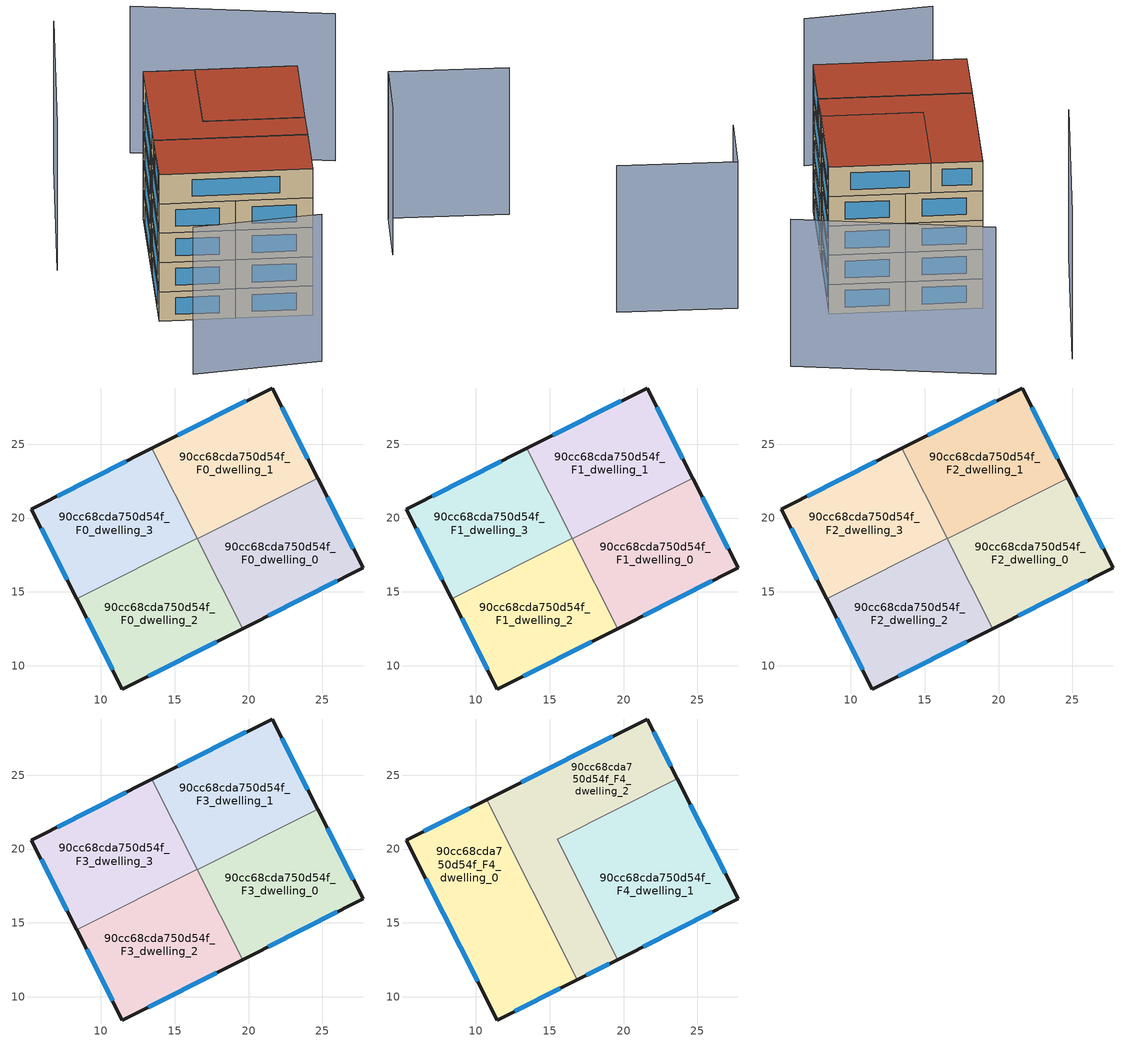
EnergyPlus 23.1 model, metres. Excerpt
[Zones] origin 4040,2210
90cc68cda750d54f_F0_dwelling_0
 floor ground (EU_floor_Construction): 24.68,22.7 27.76,16.62 19.59,12.51 16.53,18.61 z0
 wall outside (EU_wall_Construction): 19.59,12.51 27.76,16.62 24.68,22.7 z0:3
 wall to 90cc68cda750d54f_F0_dwelling_1 (EU_wall_Construction): 24.68,22.7 16.53,18.61 z0:3
 wall to 90cc68cda750d54f_F0_dwelling_2 (EU_wall_Construction): 16.53,18.61 19.59,12.51 z0:3
 window (EU_Window_Construction): 27.1,17.92 25.34,21.4 / 21.34,13.39 26.01,15.74 z0.64:2.36
90cc68cda750d54f_F0_dwelling_1
 floor ground (EU_floor_Construction): 21.59,28.8 24.68,22.7 16.53,18.61 13.46,24.71 z0
 wall outside (EU_wall_Construction): 24.68,22.7 21.59,28.8 13.46,24.71 z0:3
 wall to 90cc68cda750d54f_F0_dwelling_3 (EU_wall_Construction): 13.46,24.71 16.52,18.62 z0:3
 wall to 90cc68cda750d54f_F0_dwelling_2 (EU_wall_Construction): 16.52,18.62 16.53,18.61 z0:3
 window (EU_Window_Construction): 19.85,27.93 15.2,25.59 / 24.02,24.01 22.25,27.5 z0.64:2.36
90cc68cda750d54f_F0_dwelling_2
 floor ground (EU_floor_Construction): 16.52,18.62 19.59,12.51 11.46,8.43 8.37,14.52 z0
 wall outside (EU_wall_Construction): 8.37,14.52 11.46,8.43 19.59,12.51 z0:3
 wall to 90cc68cda750d54f_F0_dwelling_3 (EU_wall_Construction): 16.52,18.62 8.37,14.52 z0:3
 window (EU_Window_Construction): 13.2,9.3 17.85,11.64 / 9.03,13.22 10.8,9.73 z0.64:2.36
90cc68cda750d54f_F0_dwelling_3
 floor ground (EU_floor_Construction): 13.46,24.71 16.52,18.62 8.37,14.52 5.29,20.61 z0
 wall outside (EU_wall_Construction): 13.46,24.71 5.29,20.61 8.37,14.52 z0:3
 window (EU_Window_Construction): 5.95,19.31 7.71,15.83 / 11.71,23.83 7.04,21.49 z0.64:2.36
90cc68cda750d54f_F1_dwelling_0
 floor to 90cc68cda750d54f_F0_dwelling_0 (EU_floor_Construction): 24.68,22.7 27.76,16.62 19.59,12.51 16.53,18.61 z3
 wall outside (EU_wall_Construction): 19.59,12.51 27.76,16.62 24.68,22.7 z3:6
 wall to 90cc68cda750d54f_F1_dwelling_1 (EU_wall_Construction): 24.68,22.7 16.53,18.61 z3:6
 wall to 90cc68cda750d54f_F1_dwelling_2 (EU_wall_Construction): 16.53,18.61 19.59,12.51 z3:6
 window (EU_Window_Construction): 27.1,17.92 25.34,21.4 / 21.34,13.39 26.01,15.74 z3.64:5.36
90cc68cda750d54f_F1_dwelling_1
 floor to 90cc68cda750d54f_F0_dwelling_1 (EU_floor_Construction): 21.59,28.8 24.68,22.7 16.53,18.61 13.46,24.71 z3
 wall outside (EU_wall_Construction): 24.68,22.7 21.59,28.8 13.46,24.71 z3:6
 wall to 90cc68cda750d54f_F1_dwelling_3 (EU_wall_Construction): 13.46,24.71 16.52,18.62 z3:6
 wall to 90cc68cda750d54f_F1_dwelling_2 (EU_wall_Construction): 16.52,18.62 16.53,18.61 z3:6
 window (EU_Window_Construction): 19.85,27.93 15.2,25.59 / 24.02,24.01 22.25,27.5 z3.64:5.36
90cc68cda750d54f_F1_dwelling_2
 floor to 90cc68cda750d54f_F0_dwelling_2 (EU_floor_Construction): 16.52,18.62 19.59,12.51 11.46,8.43 8.37,14.52 z3
 wall outside (EU_wall_Construction): 8.37,14.52 11.46,8.43 19.59,12.51 z3:6
 wall to 90cc68cda750d54f_F1_dwelling_3 (EU_wall_Construction): 16.52,18.62 8.37,14.52 z3:6
 window (EU_Window_Construction): 13.2,9.3 17.85,11.64 / 9.03,13.22 10.8,9.73 z3.64:5.36
90cc68cda750d54f_F1_dwelling_3
 floor to 90cc68cda750d54f_F0_dwelling_3 (EU_floor_Construction): 13.46,24.71 16.52,18.62 8.37,14.52 5.29,20.61 z3
 wall outside (EU_wall_Construction): 13.46,24.71 5.29,20.61 8.37,14.52 z3:6
 window (EU_Window_Construction): 5.95,19.31 7.71,15.83 / 11.71,23.83 7.04,21.49 z3.64:5.36
90cc68cda750d54f_F2_dwelling_0
 floor to 90cc68cda750d54f_F1_dwelling_0 (EU_floor_Construction): 24.68,22.7 27.76,16.62 19.59,12.51 16.53,18.61 z6
 wall outside (EU_wall_Construction): 19.59,12.51 27.76,16.62 24.68,22.7 z6:9
 wall to 90cc68cda750d54f_F2_dwelling_1 (EU_wall_Construction): 24.68,22.7 16.53,18.61 z6:9
 wall to 90cc68cda750d54f_F2_dwelling_2 (EU_wall_Construction): 16.53,18.61 19.59,12.51 z6:9
 window (EU_Window_Construction): 27.1,17.92 25.34,21.4 / 21.34,13.39 26.01,15.74 z6.64:8.36
90cc68cda750d54f_F2_dwelling_1
 floor to 90cc68cda750d54f_F1_dwelling_1 (EU_floor_Construction): 21.59,28.8 24.68,22.7 16.53,18.61 13.46,24.71 z6
 wall outside (EU_wall_Construction): 24.68,22.7 21.59,28.8 13.46,24.71 z6:9
 wall to 90cc68cda750d54f_F2_dwelling_3 (EU_wall_Construction): 13.46,24.71 16.52,18.62 z6:9
 wall to 90cc68cda750d54f_F2_dwelling_2 (EU_wall_Construction): 16.52,18.62 16.53,18.61 z6:9
 window (EU_Window_Construction): 19.85,27.93 15.2,25.59 / 24.02,24.01 22.25,27.5 z6.64:8.36
90cc68cda750d54f_F2_dwelling_2
 floor to 90cc68cda750d54f_F1_dwelling_2 (EU_floor_Construction): 16.52,18.62 19.59,12.51 11.46,8.43 8.37,14.52 z6
 wall outside (EU_wall_Construction): 8.37,14.52 11.46,8.43 19.59,12.51 z6:9
 wall to 90cc68cda750d54f_F2_dwelling_3 (EU_wall_Construction): 16.52,18.62 8.37,14.52 z6:9
 window (EU_Window_Construction): 13.2,9.3 17.85,11.64 / 9.03,13.22 10.8,9.73 z6.64:8.36
90cc68cda750d54f_F2_dwelling_3
 floor to 90cc68cda750d54f_F1_dwelling_3 (EU_floor_Construction): 13.46,24.71 16.52,18.62 8.37,14.52 5.29,20.61 z6
 wall outside (EU_wall_Construction): 13.46,24.71 5.29,20.61 8.37,14.52 z6:9
 window (EU_Window_Construction): 5.95,19.31 7.71,15.83 / 11.71,23.83 7.04,21.49 z6.64:8.36
90cc68cda750d54f_F3_dwelling_0
 floor to 90cc68cda750d54f_F2_dwelling_0 (EU_floor_Construction): 24.68,22.7 27.76,16.62 19.59,12.51 16.53,18.61 z9
 wall outside (EU_wall_Construction): 19.59,12.51 27.76,16.62 24.68,22.7 z9:12
 wall to 90cc68cda750d54f_F3_dwelling_1 (EU_wall_Construction): 24.68,22.7 16.53,18.61 z9:12
 wall to 90cc68cda750d54f_F3_dwelling_2 (EU_wall_Construction): 16.53,18.61 19.59,12.51 z9:12
 window (EU_Window_Construction): 27.1,17.92 25.34,21.4 / 21.34,13.39 26.01,15.74 z9.64:11.36
90cc68cda750d54f_F3_dwelling_1
 floor to 90cc68cda750d54f_F2_dwelling_1 (EU_floor_Construction): 21.59,28.8 24.68,22.7 16.53,18.61 13.46,24.71 z9
 wall outside (EU_wall_Construction): 24.68,22.7 21.59,28.8 13.46,24.71 z9:12
 wall to 90cc68cda750d54f_F3_dwelling_3 (EU_wall_Construction): 13.46,24.71 16.52,18.62 z9:12
 wall to 90cc68cda750d54f_F3_dwelling_2 (EU_wall_Construction): 16.52,18.62 16.53,18.61 z9:12
 window (EU_Window_Construction): 19.85,27.93 15.2,25.59 / 24.02,24.01 22.25,27.5 z9.64:11.36
90cc68cda750d54f_F3_dwelling_2
 floor to 90cc68cda750d54f_F2_dwelling_2 (EU_floor_Construction): 16.52,18.62 19.59,12.51 11.46,8.43 8.37,14.52 z9
 wall outside (EU_wall_Construction): 8.37,14.52 11.46,8.43 19.59,12.51 z9:12
 wall to 90cc68cda750d54f_F3_dwelling_3 (EU_wall_Construction): 16.52,18.62 8.37,14.52 z9:12
 window (EU_Window_Construction): 13.2,9.3 17.85,11.64 / 9.03,13.22 10.8,9.73 z9.64:11.36
90cc68cda750d54f_F3_dwelling_3
 floor to 90cc68cda750d54f_F2_dwelling_3 (EU_floor_Construction): 13.46,24.71 16.52,18.62 8.37,14.52 5.29,20.61 z9
 wall outside (EU_wall_Construction): 13.46,24.71 5.29,20.61 8.37,14.52 z9:12
 window (EU_Window_Construction): 5.95,19.31 7.71,15.83 / 11.71,23.83 7.04,21.49 z9.64:11.36
90cc68cda750d54f_F4_dwelling_0
 floor to 90cc68cda750d54f_F3_dwelling_3 (EU_floor_Construction): 10.74,23.35 13.81,17.25 8.37,14.52 5.29,20.61 z12
 floor to 90cc68cda750d54f_F3_dwelling_2 (EU_floor_Construction): 13.81,17.25 16.87,11.15 11.46,8.43 8.37,14.52 z12
 wall outside (EU_wall_Construction): 10.74,23.35 5.29,20.61 11.46,8.43 16.88,11.15 z12:15
 wall to 90cc68cda750d54f_F4_dwelling_2 (EU_wall_Construction): 16.88,11.15 10.74,23.35 z12:15
 window (EU_Window_Construction): 9.58,22.76 6.46,21.2 / 12.62,9.01 15.71,10.56 / 6.61,18 10.14,11.04 z12.64:14.36
 roof outside (EU_roof_Construction): 16.88,11.15 10.74,23.35 5.29,20.61 11.46,8.43 z15
90cc68cda750d54f_F4_dwelling_1
 floor to 90cc68cda750d54f_F3_dwelling_0 (EU_floor_Construction): 24.68,22.7 27.76,16.62 19.6,12.52 16.53,18.61 z12
 floor to 90cc68cda750d54f_F3_dwelling_1 (EU_floor_Construction): 23.65,24.74 24.68,22.7 16.53,18.61 15.51,20.65 z12
 wall outside (EU_wall_Construction): 19.6,12.52 27.76,16.62 23.65,24.74 z12:15
 wall to 90cc68cda750d54f_F4_dwelling_2 (EU_wall_Construction): 23.65,24.74 15.51,20.65 19.6,12.52 z12:15
 window (EU_Window_Construction): 21.34,13.4 26.01,15.74 / 26.88,18.36 24.53,23 z12.64:14.36
 roof outside (EU_roof_Construction): 27.76,16.62 23.65,24.74 15.51,20.65 19.6,12.52 z15
90cc68cda750d54f_F4_dwelling_2
 floor outside (EU_floor_Construction): 16.53,18.61 15.51,20.65 19.59,12.51 z12
 floor to 90cc68cda750d54f_F3_dwelling_1 (EU_floor_Construction): 21.59,28.8 23.65,24.74 15.51,20.65 16.53,18.61 13.46,24.71 z12
 floor to 90cc68cda750d54f_F3_dwelling_3 (EU_floor_Construction): 13.46,24.71 16.52,18.62 13.81,17.25 10.74,23.35 z12
 floor to 90cc68cda750d54f_F3_dwelling_2 (EU_floor_Construction): 16.52,18.62 19.59,12.51 16.87,11.15 13.81,17.25 z12
 wall outside (EU_wall_Construction): 23.65,24.74 21.59,28.8 10.74,23.35 / 16.88,11.15 19.6,12.52 z12:15
 window (EU_Window_Construction): 19.27,27.63 13.07,24.52 / 23.21,25.61 22.03,27.93 / 17.46,11.44 19.01,12.22 z12.64:14.36
 roof outside (EU_roof_Construction): 19.6,12.52 15.51,20.65 23.65,24.74 21.59,28.8 10.74,23.35 16.88,11.15 z15
shading: 24.03,5.92 29.89,8.78 / 29.89,8.78 34.59,-0.87 / -2.18,14.26 4.26,4.62 / 37.56,16.98 31.96,34.32 / 26.91,39.56 10.24,32.41 z0:15
[Building]
EU S2 Campaign: North Axis=0; Terrain=City; Solar Distribution=FullExterior
[Site:Location]
Yerevan-Zvartnots.Intl.AP: Latitude=40.15; Longitude=44.383; Time Zone=4; Elevation=854
[SizingPeriod:WeatherFileDays]
AnnualSizingPeriod: Begin Month=1; Begin Day of Month=1; End Month=12; End Day of Month=31; Day of Week for Start Day=Monday; Use Weather File Daylight Saving Period=No; Use Weather File Rain and Snow Indicators=No
[MATERIAL]
EU_InternalMass_Material: Roughness=MediumRough; Thickness=0.1; Conductivity=1; Density=1800; Specific Heat=900; Thermal Absorptance=0.9; Solar Absorptance=0.7; Visible Absorptance=0.7
[MATERIAL:NOMASS] Roughness=MediumRough; Thermal Absorptance=0.9; Solar Absorptance=0.7; Visible Absorptance=0.7
Name | Thermal Resistance
EU_wall_NoMass | 1.05043
EU_roof_NoMass | 1.45357
EU_floor_NoMass | 0.478065
[WINDOWMATERIAL:SIMPLEGLAZINGSYSTEM]
EU_Window_SimpleGlazing: UFactor=2.5566; Solar Heat Gain Coefficient=0.75; Visible Transmittance=0.75
[CONSTRUCTION]
EU_wall_Construction: EU_wall_NoMass
EU_roof_Construction: EU_roof_NoMass
EU_floor_Construction: EU_floor_NoMass
EU_Window_Construction: EU_Window_SimpleGlazing
EU_InternalMass_Construction: EU_InternalMass_Material
[ZONE] Type=1; Multiplier=1; Ceiling Height=autocalculate; Floor Area=autocalculate; Part of Total Floor Area=Yes
Name | Volume
90cc68cda750d54f_F0_dwelling_0; 90cc68cda750d54f_F1_dwelling_0; 90cc68cda750d54f_F2_dwelling_0; 90cc68cda750d54f_F3_dwelling_0; 90cc68cda750d54f_F0_dwelling_3; 90cc68cda750d54f_F1_dwelling_3; 90cc68cda750d54f_F2_dwelling_3; 90cc68cda750d54f_F3_dwelling_3 | 186.82
90cc68cda750d54f_F4_dwelling_0 | 249.109
90cc68cda750d54f_F0_dwelling_1; 90cc68cda750d54f_F1_dwelling_1; 90cc68cda750d54f_F2_dwelling_1; 90cc68cda750d54f_F3_dwelling_1; 90cc68cda750d54f_F0_dwelling_2; 90cc68cda750d54f_F1_dwelling_2; 90cc68cda750d54f_F2_dwelling_2; 90cc68cda750d54f_F3_dwelling_2 | 186.818
90cc68cda750d54f_F4_dwelling_1 | 249.074
90cc68cda750d54f_F4_dwelling_2 | 249.09
[INTERNALMASS] Construction=EU_InternalMass_Construction
Name | Zone or ZoneList | Surface Area
90cc68cda750d54f_F0_dwelling_0_EU_InternalMass | 90cc68cda750d54f_F0_dwelling_0 | 62.2733
90cc68cda750d54f_F0_dwelling_1_EU_InternalMass | 90cc68cda750d54f_F0_dwelling_1 | 62.2726
90cc68cda750d54f_F0_dwelling_2_EU_InternalMass | 90cc68cda750d54f_F0_dwelling_2 | 62.2726
90cc68cda750d54f_F0_dwelling_3_EU_InternalMass | 90cc68cda750d54f_F0_dwelling_3 | 62.2733
90cc68cda750d54f_F1_dwelling_0_EU_InternalMass | 90cc68cda750d54f_F1_dwelling_0 | 62.2733
90cc68cda750d54f_F1_dwelling_1_EU_InternalMass | 90cc68cda750d54f_F1_dwelling_1 | 62.2726
90cc68cda750d54f_F1_dwelling_2_EU_InternalMass | 90cc68cda750d54f_F1_dwelling_2 | 62.2726
90cc68cda750d54f_F1_dwelling_3_EU_InternalMass | 90cc68cda750d54f_F1_dwelling_3 | 62.2733
90cc68cda750d54f_F2_dwelling_0_EU_InternalMass | 90cc68cda750d54f_F2_dwelling_0 | 62.2733
90cc68cda750d54f_F2_dwelling_1_EU_InternalMass | 90cc68cda750d54f_F2_dwelling_1 | 62.2726
90cc68cda750d54f_F2_dwelling_2_EU_InternalMass | 90cc68cda750d54f_F2_dwelling_2 | 62.2726
90cc68cda750d54f_F2_dwelling_3_EU_InternalMass | 90cc68cda750d54f_F2_dwelling_3 | 62.2733
90cc68cda750d54f_F3_dwelling_0_EU_InternalMass | 90cc68cda750d54f_F3_dwelling_0 | 62.2733
90cc68cda750d54f_F3_dwelling_1_EU_InternalMass | 90cc68cda750d54f_F3_dwelling_1 | 62.2726
90cc68cda750d54f_F3_dwelling_2_EU_InternalMass | 90cc68cda750d54f_F3_dwelling_2 | 62.2726
90cc68cda750d54f_F3_dwelling_3_EU_InternalMass | 90cc68cda750d54f_F3_dwelling_3 | 62.2733
90cc68cda750d54f_F4_dwelling_0_EU_InternalMass | 90cc68cda750d54f_F4_dwelling_0 | 83.0364
90cc68cda750d54f_F4_dwelling_1_EU_InternalMass | 90cc68cda750d54f_F4_dwelling_1 | 83.0235
90cc68cda750d54f_F4_dwelling_2_EU_InternalMass | 90cc68cda750d54f_F4_dwelling_2 | 83.03
[OTHEREQUIPMENT] Fuel Type=Electricity; Design Level Calculation Method=Watts/Area; Power per Zone Floor Area=1; Fraction Latent=0; Fraction Radiant=0; Fraction Lost=0; Carbon Dioxide Generation Rate=0; EndUse Subcategory=EU_Step8_InternalGains
Name | Zone or ZoneList or Space or SpaceList | Schedule
EU_Step8_InternalGain_90cc68cda750d54f_F0_dwelling_0_f000 | 90cc68cda750d54f_F0_dwelling_0 | EU_Step8_GainSchedule_90cc68cda750d54f_F0_dwelling_0_f000
EU_Step8_InternalGain_90cc68cda750d54f_F0_dwelling_1_f000 | 90cc68cda750d54f_F0_dwelling_1 | EU_Step8_GainSchedule_90cc68cda750d54f_F0_dwelling_1_f000
EU_Step8_InternalGain_90cc68cda750d54f_F0_dwelling_2_f000 | 90cc68cda750d54f_F0_dwelling_2 | EU_Step8_GainSchedule_90cc68cda750d54f_F0_dwelling_2_f000
EU_Step8_InternalGain_90cc68cda750d54f_F0_dwelling_3_f000 | 90cc68cda750d54f_F0_dwelling_3 | EU_Step8_GainSchedule_90cc68cda750d54f_F0_dwelling_3_f000
EU_Step8_InternalGain_90cc68cda750d54f_F1_dwelling_0_f000 | 90cc68cda750d54f_F1_dwelling_0 | EU_Step8_GainSchedule_90cc68cda750d54f_F1_dwelling_0_f000
EU_Step8_InternalGain_90cc68cda750d54f_F1_dwelling_1_f000 | 90cc68cda750d54f_F1_dwelling_1 | EU_Step8_GainSchedule_90cc68cda750d54f_F1_dwelling_1_f000
EU_Step8_InternalGain_90cc68cda750d54f_F1_dwelling_2_f000 | 90cc68cda750d54f_F1_dwelling_2 | EU_Step8_GainSchedule_90cc68cda750d54f_F1_dwelling_2_f000
EU_Step8_InternalGain_90cc68cda750d54f_F1_dwelling_3_f000 | 90cc68cda750d54f_F1_dwelling_3 | EU_Step8_GainSchedule_90cc68cda750d54f_F1_dwelling_3_f000
EU_Step8_InternalGain_90cc68cda750d54f_F2_dwelling_0_f000 | 90cc68cda750d54f_F2_dwelling_0 | EU_Step8_GainSchedule_90cc68cda750d54f_F2_dwelling_0_f000
EU_Step8_InternalGain_90cc68cda750d54f_F2_dwelling_1_f000 | 90cc68cda750d54f_F2_dwelling_1 | EU_Step8_GainSchedule_90cc68cda750d54f_F2_dwelling_1_f000
EU_Step8_InternalGain_90cc68cda750d54f_F2_dwelling_2_f000 | 90cc68cda750d54f_F2_dwelling_2 | EU_Step8_GainSchedule_90cc68cda750d54f_F2_dwelling_2_f000
EU_Step8_InternalGain_90cc68cda750d54f_F2_dwelling_3_f000 | 90cc68cda750d54f_F2_dwelling_3 | EU_Step8_GainSchedule_90cc68cda750d54f_F2_dwelling_3_f000
EU_Step8_InternalGain_90cc68cda750d54f_F3_dwelling_0_f000 | 90cc68cda750d54f_F3_dwelling_0 | EU_Step8_GainSchedule_90cc68cda750d54f_F3_dwelling_0_f000
EU_Step8_InternalGain_90cc68cda750d54f_F3_dwelling_1_f000 | 90cc68cda750d54f_F3_dwelling_1 | EU_Step8_GainSchedule_90cc68cda750d54f_F3_dwelling_1_f000
EU_Step8_InternalGain_90cc68cda750d54f_F3_dwelling_2_f000 | 90cc68cda750d54f_F3_dwelling_2 | EU_Step8_GainSchedule_90cc68cda750d54f_F3_dwelling_2_f000
EU_Step8_InternalGain_90cc68cda750d54f_F3_dwelling_3_f000 | 90cc68cda750d54f_F3_dwelling_3 | EU_Step8_GainSchedule_90cc68cda750d54f_F3_dwelling_3_f000
EU_Step8_InternalGain_90cc68cda750d54f_F4_dwelling_0_f000 | 90cc68cda750d54f_F4_dwelling_0 | EU_Step8_GainSchedule_90cc68cda750d54f_F4_dwelling_0_f000
EU_Step8_InternalGain_90cc68cda750d54f_F4_dwelling_1_f000 | 90cc68cda750d54f_F4_dwelling_1 | EU_Step8_GainSchedule_90cc68cda750d54f_F4_dwelling_1_f000
EU_Step8_InternalGain_90cc68cda750d54f_F4_dwelling_2_f000 | 90cc68cda750d54f_F4_dwelling_2 | EU_Step8_GainSchedule_90cc68cda750d54f_F4_dwelling_2_f000
[ZONEVENTILATION:DESIGNFLOWRATE] Schedule=EU_AlwaysOn; Design Flow Rate Calculation Method=AirChanges/Hour; Air Changes per Hour=0.557805; Ventilation Type=Natural; Fan Pressure Rise=0; Fan Total Efficiency=1; Constant Term Coefficient=1; Temperature Term Coefficient=0; Velocity Term Coefficient=0; Velocity Squared Term Coefficient=0; Minimum Indoor Temperature=-100; Maximum Indoor Temperature=100; Delta Temperature=-100; Minimum Outdoor Temperature=-100; Maximum Outdoor Temperature=100; Maximum Wind Speed=40
Name | Zone or ZoneList or Space or SpaceList
EU_ConstantAir_90cc68cda750d54f_F0_dwelling_0 | 90cc68cda750d54f_F0_dwelling_0
EU_ConstantAir_90cc68cda750d54f_F0_dwelling_1 | 90cc68cda750d54f_F0_dwelling_1
EU_ConstantAir_90cc68cda750d54f_F0_dwelling_2 | 90cc68cda750d54f_F0_dwelling_2
EU_ConstantAir_90cc68cda750d54f_F0_dwelling_3 | 90cc68cda750d54f_F0_dwelling_3
EU_ConstantAir_90cc68cda750d54f_F1_dwelling_0 | 90cc68cda750d54f_F1_dwelling_0
EU_ConstantAir_90cc68cda750d54f_F1_dwelling_1 | 90cc68cda750d54f_F1_dwelling_1
EU_ConstantAir_90cc68cda750d54f_F1_dwelling_2 | 90cc68cda750d54f_F1_dwelling_2
EU_ConstantAir_90cc68cda750d54f_F1_dwelling_3 | 90cc68cda750d54f_F1_dwelling_3
EU_ConstantAir_90cc68cda750d54f_F2_dwelling_0 | 90cc68cda750d54f_F2_dwelling_0
EU_ConstantAir_90cc68cda750d54f_F2_dwelling_1 | 90cc68cda750d54f_F2_dwelling_1
EU_ConstantAir_90cc68cda750d54f_F2_dwelling_2 | 90cc68cda750d54f_F2_dwelling_2
EU_ConstantAir_90cc68cda750d54f_F2_dwelling_3 | 90cc68cda750d54f_F2_dwelling_3
EU_ConstantAir_90cc68cda750d54f_F3_dwelling_0 | 90cc68cda750d54f_F3_dwelling_0
EU_ConstantAir_90cc68cda750d54f_F3_dwelling_1 | 90cc68cda750d54f_F3_dwelling_1
EU_ConstantAir_90cc68cda750d54f_F3_dwelling_2 | 90cc68cda750d54f_F3_dwelling_2
EU_ConstantAir_90cc68cda750d54f_F3_dwelling_3 | 90cc68cda750d54f_F3_dwelling_3
EU_ConstantAir_90cc68cda750d54f_F4_dwelling_0 | 90cc68cda750d54f_F4_dwelling_0
EU_ConstantAir_90cc68cda750d54f_F4_dwelling_1 | 90cc68cda750d54f_F4_dwelling_1
EU_ConstantAir_90cc68cda750d54f_F4_dwelling_2 | 90cc68cda750d54f_F4_dwelling_2
[HVACTEMPLATE:THERMOSTAT] Constant Heating Setpoint=20; Constant Cooling Setpoint=50
EU_HeatOnly_90cc68cda750d54f_F0_dwelling_0; EU_HeatOnly_90cc68cda750d54f_F0_dwelling_1; EU_HeatOnly_90cc68cda750d54f_F0_dwelling_2; EU_HeatOnly_90cc68cda750d54f_F0_dwelling_3; EU_HeatOnly_90cc68cda750d54f_F1_dwelling_0; EU_HeatOnly_90cc68cda750d54f_F1_dwelling_1; EU_HeatOnly_90cc68cda750d54f_F1_dwelling_2; EU_HeatOnly_90cc68cda750d54f_F1_dwelling_3; EU_HeatOnly_90cc68cda750d54f_F2_dwelling_0; EU_HeatOnly_90cc68cda750d54f_F2_dwelling_1; EU_HeatOnly_90cc68cda750d54f_F2_dwelling_2; EU_HeatOnly_90cc68cda750d54f_F2_dwelling_3; EU_HeatOnly_90cc68cda750d54f_F3_dwelling_0; EU_HeatOnly_90cc68cda750d54f_F3_dwelling_1; EU_HeatOnly_90cc68cda750d54f_F3_dwelling_2; EU_HeatOnly_90cc68cda750d54f_F3_dwelling_3; EU_HeatOnly_90cc68cda750d54f_F4_dwelling_0; EU_HeatOnly_90cc68cda750d54f_F4_dwelling_1; EU_HeatOnly_90cc68cda750d54f_F4_dwelling_2
[HVACTEMPLATE:ZONE:IDEALLOADSAIRSYSTEM] System Availability Schedule=EU_AlwaysOn; Maximum Heating Supply Air Temperature=50; Minimum Cooling Supply Air Temperature=13; Maximum Heating Supply Air Humidity Ratio=0.0156; Minimum Cooling Supply Air Humidity Ratio=0.0077; Heating Limit=NoLimit; Cooling Limit=NoLimit; Heating Availability Schedule=EU_AlwaysOn; Cooling Availability Schedule=EU_CoolingOff; Dehumidification Control Type=ConstantSensibleHeatRatio; Cooling Sensible Heat Ratio=0.7; Dehumidification Setpoint=60; Humidification Control Type=None; Humidification Setpoint=30; Outdoor Air Method=None; Outdoor Air Flow Rate per Person=0.00944; Outdoor Air Flow Rate per Zone Floor Area=0; Outdoor Air Flow Rate per Zone=0; Demand Controlled Ventilation Type=None; Outdoor Air Economizer Type=NoEconomizer; Heat Recovery Type=None; Sensible Heat Recovery Effectiveness=0.7; Latent Heat Recovery Effectiveness=0.65
Name | Template Thermostat
90cc68cda750d54f_F0_dwelling_0 | EU_HeatOnly_90cc68cda750d54f_F0_dwelling_0
90cc68cda750d54f_F0_dwelling_1 | EU_HeatOnly_90cc68cda750d54f_F0_dwelling_1
90cc68cda750d54f_F0_dwelling_2 | EU_HeatOnly_90cc68cda750d54f_F0_dwelling_2
90cc68cda750d54f_F0_dwelling_3 | EU_HeatOnly_90cc68cda750d54f_F0_dwelling_3
90cc68cda750d54f_F1_dwelling_0 | EU_HeatOnly_90cc68cda750d54f_F1_dwelling_0
90cc68cda750d54f_F1_dwelling_1 | EU_HeatOnly_90cc68cda750d54f_F1_dwelling_1
90cc68cda750d54f_F1_dwelling_2 | EU_HeatOnly_90cc68cda750d54f_F1_dwelling_2
90cc68cda750d54f_F1_dwelling_3 | EU_HeatOnly_90cc68cda750d54f_F1_dwelling_3
90cc68cda750d54f_F2_dwelling_0 | EU_HeatOnly_90cc68cda750d54f_F2_dwelling_0
90cc68cda750d54f_F2_dwelling_1 | EU_HeatOnly_90cc68cda750d54f_F2_dwelling_1
90cc68cda750d54f_F2_dwelling_2 | EU_HeatOnly_90cc68cda750d54f_F2_dwelling_2
90cc68cda750d54f_F2_dwelling_3 | EU_HeatOnly_90cc68cda750d54f_F2_dwelling_3
90cc68cda750d54f_F3_dwelling_0 | EU_HeatOnly_90cc68cda750d54f_F3_dwelling_0
90cc68cda750d54f_F3_dwelling_1 | EU_HeatOnly_90cc68cda750d54f_F3_dwelling_1
90cc68cda750d54f_F3_dwelling_2 | EU_HeatOnly_90cc68cda750d54f_F3_dwelling_2
90cc68cda750d54f_F3_dwelling_3 | EU_HeatOnly_90cc68cda750d54f_F3_dwelling_3
90cc68cda750d54f_F4_dwelling_0 | EU_HeatOnly_90cc68cda750d54f_F4_dwelling_0
90cc68cda750d54f_F4_dwelling_1 | EU_HeatOnly_90cc68cda750d54f_F4_dwelling_1
90cc68cda750d54f_F4_dwelling_2 | EU_HeatOnly_90cc68cda750d54f_F4_dwelling_2
[SIZING:ZONE] Zone Cooling Design Supply Air Temperature Input Method=SupplyAirTemperature; Zone Cooling Design Supply Air Temperature=13; Zone Heating Design Supply Air Temperature Input Method=SupplyAirTemperature; Zone Heating Design Supply Air Temperature=50; Zone Cooling Design Supply Air Humidity Ratio=0.008; Zone Heating Design Supply Air Humidity Ratio=0.008; Cooling Design Air Flow Method=DesignDay; Cooling Design Air Flow Rate=0; Cooling Minimum Air Flow per Zone Floor Area=0.000762; Cooling Minimum Air Flow=0; Cooling Minimum Air Flow Fraction=0.2; Heating Design Air Flow Method=DesignDay; Heating Design Air Flow Rate=0; Heating Maximum Air Flow per Zone Floor Area=0.002032; Heating Maximum Air Flow=0.141576; Heating Maximum Air Flow Fraction=0.3; Account for Dedicated Outdoor Air System=No; Dedicated Outdoor Air System Control Strategy=NeutralSupplyAir; Dedicated Outdoor Air Low Setpoint Temperature for Design=autosize; Dedicated Outdoor Air High Setpoint Temperature for Design=autosize; Zone Load Sizing Method=Sensible Load Only No Latent Load; Zone Latent Cooling Design Supply Air Humidity Ratio Input Method=HumidityRatioDifference; Zone Cooling Design Supply Air Humidity Ratio Difference=0.005; Zone Latent Heating Design Supply Air Humidity Ratio Input Method=HumidityRatioDifference; Zone Humidification Design Supply Air Humidity Ratio Difference=0.005
90cc68cda750d54f_F0_dwelling_0; 90cc68cda750d54f_F0_dwelling_1; 90cc68cda750d54f_F0_dwelling_2; 90cc68cda750d54f_F0_dwelling_3; 90cc68cda750d54f_F1_dwelling_0; 90cc68cda750d54f_F1_dwelling_1; 90cc68cda750d54f_F1_dwelling_2; 90cc68cda750d54f_F1_dwelling_3; 90cc68cda750d54f_F2_dwelling_0; 90cc68cda750d54f_F2_dwelling_1; 90cc68cda750d54f_F2_dwelling_2; 90cc68cda750d54f_F2_dwelling_3; 90cc68cda750d54f_F3_dwelling_0; 90cc68cda750d54f_F3_dwelling_1; 90cc68cda750d54f_F3_dwelling_2; 90cc68cda750d54f_F3_dwelling_3; 90cc68cda750d54f_F4_dwelling_0; 90cc68cda750d54f_F4_dwelling_1; 90cc68cda750d54f_F4_dwelling_2
[SCHEDULE:CONSTANT]
Name | Hourly Value
EU_AlwaysOn | 1
EU_CoolingOff | 0
[SCHEDULE:FILE] Column Number=1; Rows to Skip at Top=0; Number of Hours of Data=8760; Column Separator=Comma; Interpolate to Timestep=No; Minutes per Item=60; Adjust Schedule for Daylight Savings=Yes
Name | File
EU_Step8_GainSchedule_90cc68cda750d54f_F0_dwelling_0_f000 | ../../schedules/90cc68cda750d54f/90cc68cda750d54f_F0_dwelling_0_f000_gain.csv
EU_Step8_GainSchedule_90cc68cda750d54f_F0_dwelling_1_f000 | ../../schedules/90cc68cda750d54f/90cc68cda750d54f_F0_dwelling_1_f000_gain.csv
EU_Step8_GainSchedule_90cc68cda750d54f_F0_dwelling_2_f000 | ../../schedules/90cc68cda750d54f/90cc68cda750d54f_F0_dwelling_2_f000_gain.csv
EU_Step8_GainSchedule_90cc68cda750d54f_F0_dwelling_3_f000 | ../../schedules/90cc68cda750d54f/90cc68cda750d54f_F0_dwelling_3_f000_gain.csv
EU_Step8_GainSchedule_90cc68cda750d54f_F1_dwelling_0_f000 | ../../schedules/90cc68cda750d54f/90cc68cda750d54f_F1_dwelling_0_f000_gain.csv
EU_Step8_GainSchedule_90cc68cda750d54f_F1_dwelling_1_f000 | ../../schedules/90cc68cda750d54f/90cc68cda750d54f_F1_dwelling_1_f000_gain.csv
EU_Step8_GainSchedule_90cc68cda750d54f_F1_dwelling_2_f000 | ../../schedules/90cc68cda750d54f/90cc68cda750d54f_F1_dwelling_2_f000_gain.csv
EU_Step8_GainSchedule_90cc68cda750d54f_F1_dwelling_3_f000 | ../../schedules/90cc68cda750d54f/90cc68cda750d54f_F1_dwelling_3_f000_gain.csv
EU_Step8_GainSchedule_90cc68cda750d54f_F2_dwelling_0_f000 | ../../schedules/90cc68cda750d54f/90cc68cda750d54f_F2_dwelling_0_f000_gain.csv
EU_Step8_GainSchedule_90cc68cda750d54f_F2_dwelling_1_f000 | ../../schedules/90cc68cda750d54f/90cc68cda750d54f_F2_dwelling_1_f000_gain.csv
EU_Step8_GainSchedule_90cc68cda750d54f_F2_dwelling_2_f000 | ../../schedules/90cc68cda750d54f/90cc68cda750d54f_F2_dwelling_2_f000_gain.csv
EU_Step8_GainSchedule_90cc68cda750d54f_F2_dwelling_3_f000 | ../../schedules/90cc68cda750d54f/90cc68cda750d54f_F2_dwelling_3_f000_gain.csv
EU_Step8_GainSchedule_90cc68cda750d54f_F3_dwelling_0_f000 | ../../schedules/90cc68cda750d54f/90cc68cda750d54f_F3_dwelling_0_f000_gain.csv
EU_Step8_GainSchedule_90cc68cda750d54f_F3_dwelling_1_f000 | ../../schedules/90cc68cda750d54f/90cc68cda750d54f_F3_dwelling_1_f000_gain.csv
EU_Step8_GainSchedule_90cc68cda750d54f_F3_dwelling_2_f000 | ../../schedules/90cc68cda750d54f/90cc68cda750d54f_F3_dwelling_2_f000_gain.csv
EU_Step8_GainSchedule_90cc68cda750d54f_F3_dwelling_3_f000 | ../../schedules/90cc68cda750d54f/90cc68cda750d54f_F3_dwelling_3_f000_gain.csv
EU_Step8_GainSchedule_90cc68cda750d54f_F4_dwelling_0_f000 | ../../schedules/90cc68cda750d54f/90cc68cda750d54f_F4_dwelling_0_f000_gain.csv
EU_Step8_GainSchedule_90cc68cda750d54f_F4_dwelling_1_f000 | ../../schedules/90cc68cda750d54f/90cc68cda750d54f_F4_dwelling_1_f000_gain.csv
EU_Step8_GainSchedule_90cc68cda750d54f_F4_dwelling_2_f000 | ../../schedules/90cc68cda750d54f/90cc68cda750d54f_F4_dwelling_2_f000_gain.csv
